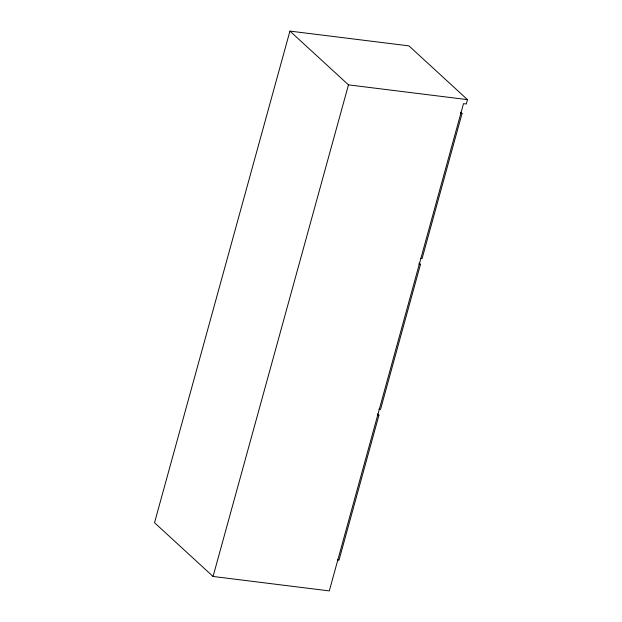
<?xml version="1.0" encoding="UTF-8"?>
<svg xmlns="http://www.w3.org/2000/svg" width="622" height="622" viewBox="0 0 622 622"><rect width="100%" height="100%" fill="white"/><g stroke="black" fill="none" stroke-linecap="round" stroke-linejoin="round"><path stroke-width="0.93" d="M289.93 31.1L154.52 522.705L213.066 576.47L329.302 590.9L463.514 103.641L466.282 103.991L467.48 99.637L408.934 45.872L289.93 31.1L348.475 84.864L467.48 99.637M213.066 576.47L348.475 84.864M377.531 413.855L378.946 415.154L338.998 560.173L337.342 559.963M419.072 263.044L420.488 264.334L380.54 409.354L378.884 409.152M460.614 112.224L462.029 113.523L422.081 258.534L420.425 258.332M460.366 113.313L462.029 113.523M418.824 264.132L420.488 264.334M377.282 414.952L378.946 415.154"/></g></svg>
